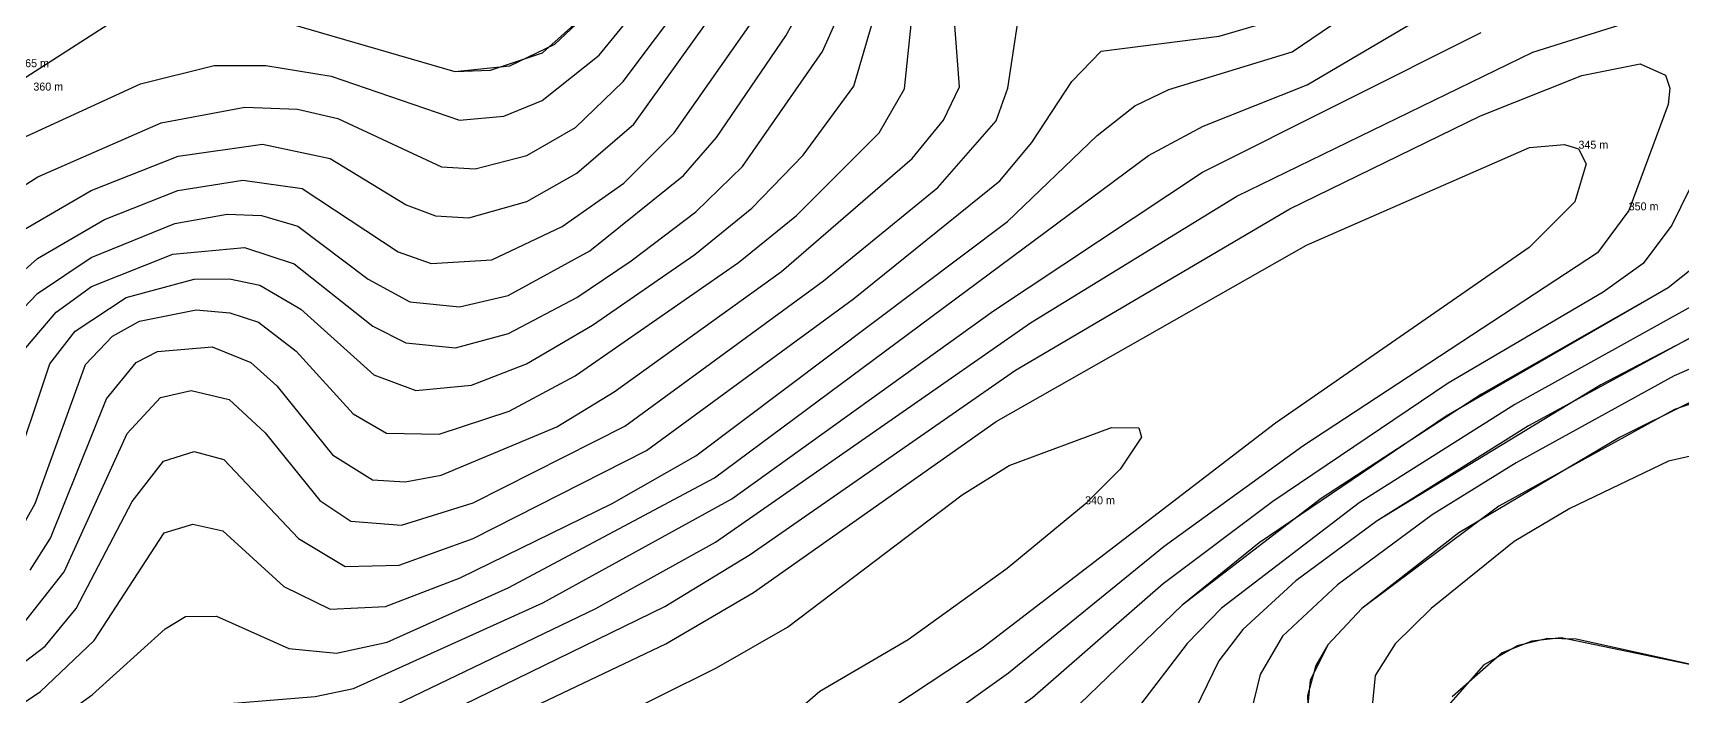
# Model space of a CAD drawing. Extents: x 104.513 to 104.5295, y 28.4567 to 28.4663.
# Drawn here: x 104.516155 to 104.520084, y 28.461218 to 28.462799 of the extents above; entities that cross this region are included whole.
import ezdxf

# ---------------------------------------------------------------- set-up
doc = ezdxf.new("R2010")
doc.units = 0
doc.header["$MEASUREMENT"] = 0
for name, color, linetype in [('Contour_Line_Intermediate', 7, 'Continuous'), ('Contour_Line_Major', 7, 'Continuous'), ('Contour_Line_Minor', 7, 'Continuous'), ('FeatureAttribs', 7, 'Continuous'), ('Iso-height_Area', 7, 'Continuous')]:
    doc.layers.add(name, color=color, linetype=linetype)

# ---------------------------------------------------------------- blocks, each defined once
blk = doc.blocks.new('FEATURE')

msp = doc.modelspace()

# ---------------------------------------------------------------- linework, layer by layer
at = {"layer": 'Contour_Line_Intermediate', "color": 36, "true_color": 0x804000}
for points in [[(104.5160096, 28.462494, 425), (104.5164115, 28.4626783, 425), (104.5165869, 28.4627215, 425), (104.5167097, 28.4627214, 425), (104.516866, 28.4626961, 425), (104.5171718, 28.462591, 425), (104.517277, 28.4626013, 425), (104.5173681, 28.4626384, 425), (104.517504, 28.4627467, 425), (104.5177584, 28.463058, 425)], [(104.5160395, 28.4612276, 375), (104.5161844, 28.4613375, 375), (104.5162578, 28.4614267, 375), (104.5163913, 28.4616825, 375), (104.5164663, 28.4617782, 375), (104.5165395, 28.4618013, 375), (104.5166102, 28.4617827, 375), (104.5167876, 28.4615937, 375), (104.5168993, 28.4615274, 375), (104.5170273, 28.4615305, 375), (104.5172042, 28.461594, 375), (104.5176172, 28.4618036, 375), (104.5181102, 28.462165, 375), (104.5184587, 28.4624469, 375), (104.5185353, 28.4625382, 375), (104.5186304, 28.4626839, 375), (104.5187003, 28.4627559, 375), (104.5189812, 28.4627917, 375), (104.5191088, 28.4628292, 375)], [(104.5204331, 28.4621419, 375), (104.5200652, 28.461982, 375), (104.5196889, 28.4617746, 375), (104.5194885, 28.4616507, 375), (104.5192633, 28.4614836, 375), (104.519132, 28.4613611, 375), (104.519079, 28.4612697, 375), (104.5190571, 28.4611782, 375), (104.5190493, 28.4609661, 375), (104.5190174, 28.4608875, 375), (104.5189878, 28.46086, 375), (104.5189166, 28.4608403, 375), (104.51872, 28.4608658, 375), (104.5186391, 28.4608631, 375), (104.5184938, 28.4608242, 375), (104.5183284, 28.4607412, 375), (104.5177008, 28.4603517, 375), (104.5173681, 28.4602067, 375), (104.5171234, 28.4600841, 375), (104.5166246, 28.4599399, 375), (104.5163277, 28.45979, 375), (104.5161194, 28.4596598, 375)]]:
    msp.add_polyline3d(points, dxfattribs=at)
at = {"layer": 'Contour_Line_Major', "color": 36, "true_color": 0x804000}
for points in [[(104.5161372, 28.4620481, 400), (104.5162104, 28.4621333, 400), (104.5162944, 28.4621944, 400), (104.5164888, 28.4622719, 400), (104.516659, 28.4622879, 400), (104.5167776, 28.4622488, 400), (104.5169653, 28.4621005, 400), (104.5170437, 28.4620602, 400), (104.5171619, 28.4620489, 400), (104.517288, 28.4620825, 400), (104.5174511, 28.4621687, 400), (104.5175807, 28.4622563, 400), (104.5177345, 28.4623732, 400), (104.5178455, 28.4624808, 400), (104.5180359, 28.4627549, 400), (104.5181827, 28.4630833, 400)], [(104.5169573, 28.4610886, 350), (104.5176604, 28.4614315, 350), (104.5178642, 28.4615561, 350), (104.5184961, 28.4619954, 350), (104.5191496, 28.4623802, 350), (104.5196038, 28.462602, 350), (104.5198454, 28.4626979, 350), (104.5199844, 28.4627256, 350), (104.5200443, 28.462699, 350), (104.5200551, 28.4626675, 350), (104.5200511, 28.4626287, 350), (104.5199571, 28.4623763, 350), (104.519883, 28.4622748, 350), (104.5191809, 28.4618143, 350), (104.5188504, 28.4615749, 350), (104.5184793, 28.4612728, 350), (104.5179487, 28.4608935, 350)]]:
    msp.add_polyline3d(points, dxfattribs=at)
at = {"layer": 'Contour_Line_Minor', "color": 36, "true_color": 0x804000}
for points in [[(104.5160475, 28.4623811, 420), (104.5161665, 28.4624563, 420), (104.5164608, 28.4625848, 420), (104.5166603, 28.4626227, 420), (104.5167852, 28.4626174, 420), (104.5168818, 28.4625953, 420), (104.5171284, 28.4624802, 420), (104.5172085, 28.4624752, 420), (104.5173319, 28.4625073, 420), (104.5174478, 28.4625736, 420), (104.5175615, 28.4626835, 420), (104.5180259, 28.4633028, 420)], [(104.5161195, 28.4623223, 415), (104.5162935, 28.4624237, 415), (104.5165009, 28.4625059, 415), (104.5167017, 28.462534, 415), (104.5168631, 28.4625002, 415), (104.5170446, 28.4623899, 415), (104.5171144, 28.4623634, 415), (104.5171939, 28.4623582, 415), (104.5173318, 28.4623973, 415), (104.5174512, 28.4624654, 415), (104.5175868, 28.4625817, 415), (104.5180002, 28.4631606, 415)], [(104.5160841, 28.4620926, 405), (104.5161662, 28.4621785, 405), (104.5162937, 28.4622636, 405), (104.5164932, 28.4623449, 405), (104.5166179, 28.4623669, 405), (104.5166998, 28.4623638, 405), (104.5167862, 28.4623384, 405), (104.516954, 28.4622124, 405), (104.5170529, 28.4621585, 405), (104.5171711, 28.4621465, 405), (104.5172873, 28.4621736, 405), (104.5174818, 28.4622802, 405), (104.5177055, 28.4624595, 405), (104.5177835, 28.46255, 405), (104.5179493, 28.4627922, 405), (104.5181297, 28.4631172, 405)], [(104.5161008, 28.4617273, 395), (104.5161951, 28.4620104, 395), (104.516256, 28.4620885, 395), (104.5163769, 28.4621687, 395), (104.5165395, 28.4622119, 395), (104.5166234, 28.4622132, 395), (104.5166961, 28.462198, 395), (104.5167935, 28.4621409, 395), (104.5169672, 28.4619843, 395), (104.5170676, 28.4619469, 395), (104.5172001, 28.4619593, 395), (104.5173309, 28.4620103, 395), (104.5174884, 28.4621026, 395), (104.5177322, 28.4622712, 395), (104.5178676, 28.4623817, 395), (104.5179902, 28.4625079, 395), (104.5181113, 28.4626722, 395), (104.5181965, 28.4629664, 395)], [(104.5155473, 28.4608102, 370), (104.5161729, 28.4612291, 370), (104.5163007, 28.4613504, 370), (104.5164681, 28.4616078, 370), (104.5165358, 28.4616285, 370), (104.5166078, 28.461612, 370), (104.5167531, 28.4614795, 370), (104.5168635, 28.4614254, 370), (104.5169955, 28.4614322, 370), (104.5171729, 28.4614999, 370), (104.5175351, 28.4616771, 370), (104.5177347, 28.4617912, 370), (104.5184773, 28.46235, 370), (104.5186904, 28.4625552, 370), (104.5187801, 28.4626252, 370), (104.5188617, 28.4626642, 370), (104.5191555, 28.4627546, 370), (104.519394, 28.4629175, 370)], [(104.5160362, 28.4621466, 410), (104.5161658, 28.4622612, 410), (104.5163253, 28.4623548, 410), (104.5165007, 28.4624233, 410), (104.5166554, 28.4624485, 410), (104.5167964, 28.4624284, 410), (104.5170252, 28.4622772, 410), (104.5171042, 28.4622494, 410), (104.5172485, 28.4622583, 410), (104.5174159, 28.4623375, 410), (104.5175631, 28.4624412, 410), (104.5176828, 28.462561, 410), (104.5179302, 28.4629138, 410)], [(104.5161109, 28.4615892, 390), (104.5161607, 28.4616773, 390), (104.5162803, 28.4620086, 390), (104.5163445, 28.4620761, 390), (104.5164093, 28.4621118, 390), (104.5165438, 28.4621391, 390), (104.5166243, 28.4621323, 390), (104.5166922, 28.4621098, 390), (104.516782, 28.4620407, 390), (104.5169181, 28.4618909, 390), (104.5169973, 28.4618447, 390), (104.5171231, 28.4618429, 390), (104.5172896, 28.4618972, 390), (104.5174473, 28.4619816, 390), (104.5178364, 28.4622521, 390), (104.5179746, 28.4623643, 390), (104.5181711, 28.4625614, 390), (104.518232, 28.4626658, 390), (104.5182545, 28.4628884, 390)], [(104.51658, 28.4628761, 430), (104.51716, 28.4627077, 430), (104.517245, 28.4627107, 430), (104.5173692, 28.4627523, 430), (104.5175262, 28.4628937, 430)], [(104.5129824, 28.4588866, 355), (104.5130657, 28.4589158, 355), (104.5131582, 28.4589767, 355), (104.5136131, 28.4593554, 355), (104.5138731, 28.4596645, 355), (104.5140374, 28.459937, 355), (104.5141402, 28.4600351, 355), (104.5142188, 28.4600556, 355), (104.5143015, 28.4600519, 355), (104.5145624, 28.4600007, 355), (104.5147198, 28.4600296, 355), (104.5149673, 28.4601823, 355), (104.5152946, 28.460413, 355), (104.5162114, 28.460941, 355), (104.5164534, 28.461048, 355), (104.5169577, 28.461168, 355), (104.5174961, 28.461427, 355), (104.5177815, 28.4615852, 355), (104.518532, 28.4621082, 355), (104.5190234, 28.4624103, 355), (104.5197287, 28.4627532, 355), (104.5199463, 28.4628222, 355), (104.520178, 28.4628602, 355)], [(104.5129824, 28.4619912, 430), (104.5133142, 28.461888, 430), (104.5133956, 28.461844, 430), (104.513629, 28.4616661, 430), (104.5138948, 28.461562, 430), (104.5139681, 28.4615047, 430), (104.5140545, 28.4613779, 430), (104.5141259, 28.4613392, 430), (104.5141999, 28.4613352, 430), (104.5143347, 28.4613555, 430), (104.514883, 28.4615388, 430), (104.5150052, 28.4616061, 430), (104.5152254, 28.4617938, 430), (104.5154327, 28.4619219, 430), (104.5155224, 28.4619995, 430), (104.5156969, 28.4622286, 430), (104.5157196, 28.4622856, 430), (104.5157276, 28.4624143, 430), (104.51575, 28.4625084, 430), (104.5158232, 28.4625853, 430), (104.516127, 28.4626867, 430), (104.5163781, 28.4628484, 430)], [(104.516128, 28.4611003, 365), (104.5162966, 28.461221, 365), (104.5164699, 28.4613789, 365), (104.5165185, 28.4614077, 365), (104.5165924, 28.4614089, 365), (104.5167649, 28.461332, 365), (104.5168786, 28.4613208, 365), (104.5169989, 28.4613471, 365), (104.5172876, 28.4614765, 365), (104.5177789, 28.4617389, 365), (104.518813, 28.4625068, 365), (104.5189433, 28.4625774, 365), (104.5191907, 28.4626754, 365), (104.5195191, 28.4628689, 365)], [(104.5161296, 28.461387, 380), (104.5162297, 28.4615144, 380), (104.5163794, 28.4618446, 380), (104.5164588, 28.4619298, 380), (104.5165324, 28.4619468, 380), (104.5166228, 28.4619255, 380), (104.5167085, 28.4618459, 380), (104.5168386, 28.4616845, 380), (104.5169129, 28.4616351, 380), (104.5170334, 28.4616257, 380), (104.5172041, 28.4616789, 380), (104.5175656, 28.461862, 380), (104.518039, 28.4622086, 380), (104.5183107, 28.4624305, 380), (104.5184498, 28.4625898, 380), (104.5184781, 28.4626674, 380), (104.5185047, 28.4628469, 380)], [(104.5161487, 28.4615185, 385), (104.5161971, 28.4615947, 385), (104.5163306, 28.4619271, 385), (104.5164014, 28.4620138, 385), (104.5164522, 28.4620398, 385), (104.5165824, 28.4620508, 385), (104.5166746, 28.4620138, 385), (104.5167366, 28.461958, 385), (104.5168688, 28.4617938, 385), (104.5169638, 28.4617337, 385), (104.5170421, 28.4617288, 385), (104.5171281, 28.4617453, 385), (104.517403, 28.4618599, 385), (104.51754, 28.4619435, 385), (104.5179386, 28.4622309, 385), (104.51825, 28.4624996, 385), (104.5183242, 28.4625913, 385), (104.5183628, 28.4626708, 385), (104.5183488, 28.4628485, 385)], [(104.5156312, 28.4606855, 360), (104.5162936, 28.4611003, 360), (104.5165359, 28.4611934, 360), (104.5168273, 28.4612172, 360), (104.5169188, 28.4612365, 360), (104.5173696, 28.4614407, 360), (104.51782, 28.4616882, 360), (104.5184438, 28.4621368, 360), (104.5189418, 28.4624671, 360), (104.5196057, 28.4628001, 360)], [(104.5153851, 28.4602912, 345), (104.5162935, 28.4607715, 345), (104.5165348, 28.4608761, 345), (104.5169574, 28.4610063, 345), (104.5176633, 28.4613426, 345), (104.5178717, 28.4614655, 345), (104.5184503, 28.4618732, 345), (104.5191893, 28.4622937, 345), (104.5197204, 28.4625261, 345), (104.5198042, 28.4625331, 345), (104.5198374, 28.4625233, 345), (104.519856, 28.4624873, 345), (104.519829, 28.4623967, 345), (104.5197198, 28.4622877, 345), (104.5191154, 28.4618688, 345), (104.5184165, 28.4613326, 345), (104.5181195, 28.4611365, 345), (104.5178369, 28.4609154, 345), (104.5174523, 28.4606835, 345), (104.5169557, 28.4604394, 345), (104.5162948, 28.4601791, 345), (104.5160477, 28.4600574, 345)], [(104.5201664, 28.462558, 355), (104.52006, 28.4623412, 355), (104.5199916, 28.4622495, 355), (104.5198959, 28.462181, 355), (104.5195268, 28.4619647, 355), (104.519109, 28.4616825, 355), (104.5188482, 28.4614858, 355), (104.5185369, 28.4612137, 355), (104.518035, 28.4608635, 355), (104.5176549, 28.4606345, 355), (104.517326, 28.4604711, 355), (104.5162489, 28.4600249, 355), (104.5157485, 28.4597213, 355)], [(104.5201401, 28.4622623, 360), (104.5200511, 28.4621916, 360), (104.5195224, 28.461886, 360), (104.5190769, 28.4615835, 360), (104.5188928, 28.4614351, 360), (104.5186046, 28.4611572, 360), (104.5178656, 28.460682, 360), (104.5176186, 28.4605408, 360), (104.5173298, 28.4604035, 360), (104.5163762, 28.4600229, 360), (104.5159635, 28.4597831, 360)], [(104.520466, 28.4622695, 370), (104.5197186, 28.4618627, 370), (104.5193574, 28.4616359, 370), (104.5191637, 28.4614928, 370), (104.5190378, 28.4613766, 370), (104.5189809, 28.4613021, 370), (104.5188817, 28.4610995, 370), (104.5188167, 28.4610278, 370), (104.5184467, 28.4608838, 370), (104.5177829, 28.4604783, 370), (104.5176174, 28.4603896, 370), (104.5170782, 28.4601506, 370), (104.516539, 28.4599668, 370), (104.5162917, 28.45984, 370), (104.5160144, 28.4596673, 370)], [(104.520148, 28.4621698, 365), (104.5196855, 28.4619133, 365), (104.5193145, 28.4616792, 365), (104.5189872, 28.461428, 365), (104.5189047, 28.4613433, 365), (104.5187839, 28.461185, 365), (104.5186939, 28.4611003, 365), (104.5184013, 28.4609405, 365), (104.5177866, 28.4605581, 365), (104.5173364, 28.4603369, 365), (104.5164161, 28.4599753, 365), (104.5162116, 28.4598639, 365), (104.5158792, 28.4596507, 365)], [(104.5202686, 28.4619715, 380), (104.5200658, 28.4619015, 380), (104.5196476, 28.461671, 380), (104.5193211, 28.4614267, 380), (104.5192401, 28.4613401, 380), (104.5191978, 28.4612554, 380), (104.5191902, 28.4611727, 380)], [(104.5157564, 28.4603971, 340), (104.5163755, 28.460704, 340), (104.5165758, 28.4607896, 340), (104.5169599, 28.4609119, 340), (104.5173718, 28.4610806, 340), (104.517784, 28.4612853, 340), (104.517953, 28.4613829, 340), (104.5183693, 28.4616982, 340), (104.5184808, 28.4617679, 340), (104.5187252, 28.4618584, 340), (104.5187899, 28.4618577, 340), (104.5187963, 28.4618358, 340), (104.5187456, 28.4617592, 340), (104.518662, 28.4616755, 340), (104.5184765, 28.4615221, 340), (104.5182407, 28.461352, 340), (104.5180297, 28.4612288, 340), (104.5177822, 28.4610151, 340), (104.5174986, 28.4608196, 340), (104.5173233, 28.4607158, 340), (104.5168275, 28.4604666, 340), (104.5162091, 28.4602154, 340), (104.5157947, 28.4600074, 340)], [(104.5201882, 28.4618093, 385), (104.5200516, 28.4617784, 385), (104.5198168, 28.4616654, 385), (104.5196842, 28.4615864, 385), (104.5194862, 28.4614271, 385), (104.5194003, 28.4613429, 385), (104.5193526, 28.4612669, 385), (104.5193201, 28.4609363, 385)], [(104.520174, 28.4612788, 390), (104.5197958, 28.461357, 390), (104.5197265, 28.4613489, 390), (104.5196558, 28.461321, 390), (104.5195366, 28.4612167, 390)]]:
    msp.add_polyline3d(points, dxfattribs=at)
at = {"layer": 'Iso-height_Area', "color": 40, "true_color": 0xfece00}
msp.add_polyline3d([(104.5160475, 28.4623811, 420), (104.5161665, 28.4624563, 420), (104.5164608, 28.4625848, 420), (104.5166603, 28.4626227, 420), (104.5167852, 28.4626174, 420), (104.5168818, 28.4625953, 420), (104.5171284, 28.4624802, 420), (104.5172085, 28.4624752, 420), (104.5173319, 28.4625073, 420), (104.5174478, 28.4625736, 420), (104.5175615, 28.4626835, 420), (104.5180259, 28.4633028, 420)], dxfattribs=at)
at = {"layer": 'Iso-height_Area', "color": 40, "true_color": 0xfedc00}
msp.add_polyline3d([(104.5161195, 28.4623223, 415), (104.5162935, 28.4624237, 415), (104.5165009, 28.4625059, 415), (104.5167017, 28.462534, 415), (104.5168631, 28.4625002, 415), (104.5170446, 28.4623899, 415), (104.5171144, 28.4623634, 415), (104.5171939, 28.4623582, 415), (104.5173318, 28.4623973, 415), (104.5174512, 28.4624654, 415), (104.5175868, 28.4625817, 415), (104.5180002, 28.4631606, 415)], dxfattribs=at)
at = {"layer": 'Iso-height_Area', "color": 2, "true_color": 0xfef800}
msp.add_polyline3d([(104.5160841, 28.4620926, 405), (104.5161662, 28.4621785, 405), (104.5162937, 28.4622636, 405), (104.5164932, 28.4623449, 405), (104.5166179, 28.4623669, 405), (104.5166998, 28.4623638, 405), (104.5167862, 28.4623384, 405), (104.516954, 28.4622124, 405), (104.5170529, 28.4621585, 405), (104.5171711, 28.4621465, 405), (104.5172873, 28.4621736, 405), (104.5174818, 28.4622802, 405), (104.5177055, 28.4624595, 405), (104.5177835, 28.46255, 405), (104.5179493, 28.4627922, 405), (104.5181297, 28.4631172, 405)], dxfattribs=at)
at = {"layer": 'Iso-height_Area', "color": 2, "true_color": 0xeffe00}
msp.add_polyline3d([(104.5161372, 28.4620481, 400), (104.5162104, 28.4621333, 400), (104.5162944, 28.4621944, 400), (104.5164888, 28.4622719, 400), (104.516659, 28.4622879, 400), (104.5167776, 28.4622488, 400), (104.5169653, 28.4621005, 400), (104.5170437, 28.4620602, 400), (104.5171619, 28.4620489, 400), (104.517288, 28.4620825, 400), (104.5174511, 28.4621687, 400), (104.5175807, 28.4622563, 400), (104.5177345, 28.4623732, 400), (104.5178455, 28.4624808, 400), (104.5180359, 28.4627549, 400), (104.5181827, 28.4630833, 400)], dxfattribs=at)
at = {"layer": 'Iso-height_Area', "color": 40, "true_color": 0xfec000}
msp.add_polyline3d([(104.5160096, 28.462494, 425), (104.5164115, 28.4626783, 425), (104.5165869, 28.4627215, 425), (104.5167097, 28.4627214, 425), (104.516866, 28.4626961, 425), (104.5171718, 28.462591, 425), (104.517277, 28.4626013, 425), (104.5173681, 28.4626384, 425), (104.517504, 28.4627467, 425), (104.5177584, 28.463058, 425)], dxfattribs=at)
at = {"layer": 'Iso-height_Area', "color": 60, "true_color": 0xd3fe00}
msp.add_polyline3d([(104.5161008, 28.4617273, 395), (104.5161951, 28.4620104, 395), (104.516256, 28.4620885, 395), (104.5163769, 28.4621687, 395), (104.5165395, 28.4622119, 395), (104.5166234, 28.4622132, 395), (104.5166961, 28.462198, 395), (104.5167935, 28.4621409, 395), (104.5169672, 28.4619843, 395), (104.5170676, 28.4619469, 395), (104.5172001, 28.4619593, 395), (104.5173309, 28.4620103, 395), (104.5174884, 28.4621026, 395), (104.5177322, 28.4622712, 395), (104.5178676, 28.4623817, 395), (104.5179902, 28.4625079, 395), (104.5181113, 28.4626722, 395), (104.5181965, 28.4629664, 395)], dxfattribs=at)
at = {"layer": 'Iso-height_Area', "color": 80, "true_color": 0x46fe00}
for points in [[(104.5155473, 28.4608102, 370), (104.5161729, 28.4612291, 370), (104.5163007, 28.4613504, 370), (104.5164681, 28.4616078, 370), (104.5165358, 28.4616285, 370), (104.5166078, 28.461612, 370), (104.5167531, 28.4614795, 370), (104.5168635, 28.4614254, 370), (104.5169955, 28.4614322, 370), (104.5171729, 28.4614999, 370), (104.5175351, 28.4616771, 370), (104.5177347, 28.4617912, 370), (104.5184773, 28.46235, 370), (104.5186904, 28.4625552, 370), (104.5187801, 28.4626252, 370), (104.5188617, 28.4626642, 370), (104.5191555, 28.4627546, 370), (104.519394, 28.4629175, 370)], [(104.5207281, 28.4623982, 370), (104.5198909, 28.4619601, 370), (104.5193574, 28.4616359, 370), (104.5191637, 28.4614928, 370), (104.5190378, 28.4613766, 370), (104.5189809, 28.4613021, 370), (104.5188817, 28.4610995, 370), (104.5188167, 28.4610278, 370), (104.5184467, 28.4608838, 370), (104.5177829, 28.4604783, 370), (104.5176174, 28.4603896, 370), (104.5170782, 28.4601506, 370), (104.516539, 28.4599668, 370), (104.5162917, 28.45984, 370), (104.5160144, 28.4596673, 370)]]:
    msp.add_polyline3d(points, dxfattribs=at)
at = {"layer": 'Iso-height_Area', "color": 2, "true_color": 0xfeea00}
msp.add_polyline3d([(104.5160362, 28.4621466, 410), (104.5161658, 28.4622612, 410), (104.5163253, 28.4623548, 410), (104.5165007, 28.4624233, 410), (104.5166554, 28.4624485, 410), (104.5167964, 28.4624284, 410), (104.5170252, 28.4622772, 410), (104.5171042, 28.4622494, 410), (104.5172485, 28.4622583, 410), (104.5174159, 28.4623375, 410), (104.5175631, 28.4624412, 410), (104.5176828, 28.462561, 410), (104.5179302, 28.4629138, 410)], dxfattribs=at)
at = {"layer": 'Iso-height_Area', "color": 60, "true_color": 0xb7fe00}
for points in [[(104.5161109, 28.4615892, 390), (104.5161607, 28.4616773, 390), (104.5162803, 28.4620086, 390), (104.5163445, 28.4620761, 390), (104.5164093, 28.4621118, 390), (104.5165438, 28.4621391, 390), (104.5166243, 28.4621323, 390), (104.5166922, 28.4621098, 390), (104.516782, 28.4620407, 390), (104.5169181, 28.4618909, 390), (104.5169973, 28.4618447, 390), (104.5171231, 28.4618429, 390), (104.5172896, 28.4618972, 390), (104.5174473, 28.4619816, 390), (104.5178364, 28.4622521, 390), (104.5179746, 28.4623643, 390), (104.5181711, 28.4625614, 390), (104.518232, 28.4626658, 390), (104.5182545, 28.4628884, 390)], [(104.520174, 28.4612788, 390), (104.5198318, 28.4613541, 390), (104.5197635, 28.4613559, 390), (104.5196913, 28.4613379, 390), (104.5196107, 28.4612921, 390), (104.5195166, 28.4611837, 390)]]:
    msp.add_polyline3d(points, dxfattribs=at)
at = {"layer": 'Iso-height_Area', "color": 40, "true_color": 0xfeb200}
for points in [[(104.51658, 28.4628761, 430), (104.51716, 28.4627077, 430), (104.5172917, 28.4627207, 430), (104.5173989, 28.4627727, 430), (104.5175262, 28.4628937, 430)], [(104.516127, 28.4626867, 430), (104.5163781, 28.4628484, 430)]]:
    msp.add_polyline3d(points, dxfattribs=at)
at = {"layer": 'Iso-height_Area', "color": 80, "true_color": 0x2afe00}
for points in [[(104.516128, 28.4611003, 365), (104.5162966, 28.461221, 365), (104.5164699, 28.4613789, 365), (104.5165185, 28.4614077, 365), (104.5165924, 28.4614089, 365), (104.5167649, 28.461332, 365), (104.5168786, 28.4613208, 365), (104.5169989, 28.4613471, 365), (104.5172876, 28.4614765, 365), (104.5177789, 28.4617389, 365), (104.518813, 28.4625068, 365), (104.5189433, 28.4625774, 365), (104.5191907, 28.4626754, 365), (104.5195191, 28.4628689, 365)], [(104.520148, 28.4621698, 365), (104.5196855, 28.4619133, 365), (104.5193145, 28.4616792, 365), (104.5189872, 28.461428, 365), (104.5189047, 28.4613433, 365), (104.5187839, 28.461185, 365), (104.5186939, 28.4611003, 365), (104.5184013, 28.4609405, 365), (104.5177866, 28.4605581, 365), (104.5173364, 28.4603369, 365), (104.5164161, 28.4599753, 365), (104.5162116, 28.4598639, 365), (104.5158792, 28.4596507, 365)]]:
    msp.add_polyline3d(points, dxfattribs=at)
at = {"layer": 'Iso-height_Area', "color": 70, "true_color": 0x7efe00}
for points in [[(104.5161296, 28.461387, 380), (104.5162297, 28.4615144, 380), (104.5163794, 28.4618446, 380), (104.5164588, 28.4619298, 380), (104.5165324, 28.4619468, 380), (104.5166228, 28.4619255, 380), (104.5167085, 28.4618459, 380), (104.5168386, 28.4616845, 380), (104.5169129, 28.4616351, 380), (104.5170334, 28.4616257, 380), (104.5172041, 28.4616789, 380), (104.5175656, 28.461862, 380), (104.518039, 28.4622086, 380), (104.5183107, 28.4624305, 380), (104.5184498, 28.4625898, 380), (104.5184781, 28.4626674, 380), (104.5185047, 28.4628469, 380)], [(104.5201025, 28.4619182, 380), (104.519935, 28.4618349, 380), (104.5195527, 28.4616077, 380), (104.5193211, 28.4614267, 380), (104.5192401, 28.4613401, 380), (104.5192114, 28.4612908, 380), (104.5191916, 28.4612185, 380), (104.5192023, 28.4609592, 380)]]:
    msp.add_polyline3d(points, dxfattribs=at)
at = {"layer": 'Iso-height_Area', "color": 70, "true_color": 0x9bfe00}
for points in [[(104.5161487, 28.4615185, 385), (104.5161971, 28.4615947, 385), (104.5163306, 28.4619271, 385), (104.5164014, 28.4620138, 385), (104.5164522, 28.4620398, 385), (104.5165824, 28.4620508, 385), (104.5166746, 28.4620138, 385), (104.5167366, 28.461958, 385), (104.5168688, 28.4617938, 385), (104.5169638, 28.4617337, 385), (104.5170421, 28.4617288, 385), (104.5171281, 28.4617453, 385), (104.517403, 28.4618599, 385), (104.51754, 28.4619435, 385), (104.5179386, 28.4622309, 385), (104.51825, 28.4624996, 385), (104.5183242, 28.4625913, 385), (104.5183628, 28.4626708, 385), (104.5183488, 28.4628485, 385)], [(104.5201882, 28.4618093, 385), (104.5200516, 28.4617784, 385), (104.5198168, 28.4616654, 385), (104.5196842, 28.4615864, 385), (104.5194862, 28.4614271, 385), (104.5194003, 28.4613429, 385), (104.5193526, 28.4612669, 385), (104.5193201, 28.4609363, 385)]]:
    msp.add_polyline3d(points, dxfattribs=at)
at = {"layer": 'Iso-height_Area', "color": 3, "true_color": 0x00fe18}
for points in [[(104.5152946, 28.460413, 355), (104.5162114, 28.460941, 355), (104.5164534, 28.461048, 355), (104.5169577, 28.461168, 355), (104.5174961, 28.461427, 355), (104.5177815, 28.4615852, 355), (104.518532, 28.4621082, 355), (104.5190234, 28.4624103, 355), (104.5197287, 28.4627532, 355), (104.5199463, 28.4628222, 355)], [(104.5201664, 28.462558, 355), (104.52006, 28.4623412, 355), (104.5199916, 28.4622495, 355), (104.5198959, 28.462181, 355), (104.5195268, 28.4619647, 355), (104.519109, 28.4616825, 355), (104.5188482, 28.4614858, 355), (104.5185369, 28.4612137, 355), (104.518035, 28.4608635, 355), (104.5176549, 28.4606345, 355), (104.517326, 28.4604711, 355), (104.5162489, 28.4600249, 355), (104.5157485, 28.4597213, 355)]]:
    msp.add_polyline3d(points, dxfattribs=at)
at = {"layer": 'Iso-height_Area', "color": 70, "true_color": 0x62fe00}
for points in [[(104.5160395, 28.4612276, 375), (104.5161844, 28.4613375, 375), (104.5162578, 28.4614267, 375), (104.5163913, 28.4616825, 375), (104.5164663, 28.4617782, 375), (104.5165395, 28.4618013, 375), (104.5166102, 28.4617827, 375), (104.5167876, 28.4615937, 375), (104.5168993, 28.4615274, 375), (104.5170273, 28.4615305, 375), (104.5172042, 28.461594, 375), (104.5176172, 28.4618036, 375), (104.5181102, 28.462165, 375), (104.5184587, 28.4624469, 375), (104.5185353, 28.4625382, 375), (104.5186304, 28.4626839, 375), (104.5187003, 28.4627559, 375), (104.5189812, 28.4627917, 375), (104.5191088, 28.4628292, 375)], [(104.5204331, 28.4621419, 375), (104.5200652, 28.461982, 375), (104.5196889, 28.4617746, 375), (104.5194885, 28.4616507, 375), (104.5192633, 28.4614836, 375), (104.519132, 28.4613611, 375), (104.519079, 28.4612697, 375), (104.5190571, 28.4611782, 375), (104.5190493, 28.4609661, 375), (104.5190174, 28.4608875, 375), (104.5189878, 28.46086, 375), (104.5189166, 28.4608403, 375), (104.51872, 28.4608658, 375), (104.5186391, 28.4608631, 375), (104.5184938, 28.4608242, 375), (104.5183284, 28.4607412, 375), (104.5177008, 28.4603517, 375), (104.5173681, 28.4602067, 375), (104.5171234, 28.4600841, 375), (104.5166246, 28.4599399, 375), (104.5163277, 28.45979, 375), (104.5161194, 28.4596598, 375)]]:
    msp.add_polyline3d(points, dxfattribs=at)
at = {"layer": 'Iso-height_Area', "color": 3, "true_color": 0x0efe00}
for points in [[(104.5156312, 28.4606855, 360), (104.5162936, 28.4611003, 360), (104.5165359, 28.4611934, 360), (104.5168273, 28.4612172, 360), (104.5169188, 28.4612365, 360), (104.5173696, 28.4614407, 360), (104.51782, 28.4616882, 360), (104.5184438, 28.4621368, 360), (104.5189418, 28.4624671, 360), (104.5196057, 28.4628001, 360)], [(104.5201401, 28.4622623, 360), (104.5200511, 28.4621916, 360), (104.5196061, 28.4619378, 360), (104.5192241, 28.4616891, 360), (104.5188928, 28.4614351, 360), (104.5186046, 28.4611572, 360), (104.5178656, 28.460682, 360), (104.5176186, 28.4605408, 360), (104.5173298, 28.4604035, 360), (104.5163762, 28.4600229, 360), (104.5159635, 28.4597831, 360)]]:
    msp.add_polyline3d(points, dxfattribs=at)
at = {"layer": 'Iso-height_Area', "color": 100, "true_color": 0x00fe50}
msp.add_polyline3d([(104.5169573, 28.4610886, 350), (104.5176604, 28.4614315, 350), (104.5178642, 28.4615561, 350), (104.5184961, 28.4619954, 350), (104.5191496, 28.4623802, 350), (104.5196038, 28.462602, 350), (104.5198454, 28.4626979, 350), (104.5199844, 28.4627256, 350), (104.5200443, 28.462699, 350), (104.5200551, 28.4626675, 350), (104.5200511, 28.4626287, 350), (104.5199571, 28.4623763, 350), (104.519883, 28.4622748, 350), (104.5191809, 28.4618143, 350), (104.5188504, 28.4615749, 350), (104.5184793, 28.4612728, 350), (104.5179487, 28.4608935, 350)], dxfattribs=at)
at = {"layer": 'Iso-height_Area', "color": 110, "true_color": 0x00fe88}
msp.add_polyline3d([(104.5153851, 28.4602912, 345), (104.5162935, 28.4607715, 345), (104.5165348, 28.4608761, 345), (104.5169574, 28.4610063, 345), (104.5176633, 28.4613426, 345), (104.5178717, 28.4614655, 345), (104.5184503, 28.4618732, 345), (104.5191893, 28.4622937, 345), (104.5197204, 28.4625261, 345), (104.5198042, 28.4625331, 345), (104.5198374, 28.4625233, 345), (104.519856, 28.4624873, 345), (104.519829, 28.4623967, 345), (104.5197198, 28.4622877, 345), (104.5191154, 28.4618688, 345), (104.5184165, 28.4613326, 345), (104.5181195, 28.4611365, 345), (104.5178369, 28.4609154, 345), (104.5174523, 28.4606835, 345), (104.5169557, 28.4604394, 345), (104.5162948, 28.4601791, 345), (104.5160477, 28.4600574, 345)], dxfattribs=at)
at = {"layer": 'Iso-height_Area', "color": 120, "true_color": 0x00fec0}
msp.add_polyline3d([(104.5157564, 28.4603971, 340), (104.5163755, 28.460704, 340), (104.5165758, 28.4607896, 340), (104.5169599, 28.4609119, 340), (104.5173718, 28.4610806, 340), (104.517784, 28.4612853, 340), (104.517953, 28.4613829, 340), (104.5183693, 28.4616982, 340), (104.5184808, 28.4617679, 340), (104.5187252, 28.4618584, 340), (104.5187899, 28.4618577, 340), (104.5187963, 28.4618358, 340), (104.5187456, 28.4617592, 340), (104.518662, 28.4616755, 340), (104.5184765, 28.4615221, 340), (104.5182407, 28.461352, 340), (104.5180297, 28.4612288, 340), (104.5177822, 28.4610151, 340), (104.5174986, 28.4608196, 340), (104.5173233, 28.4607158, 340), (104.5168275, 28.4604666, 340), (104.5162091, 28.4602154, 340), (104.5157947, 28.4600074, 340)], dxfattribs=at)

# ---------------------------------------------------------------- block references
at = {"layer": 'FeatureAttribs'}
ref = msp.add_blockref('FEATURE', (104.5161224, 28.4627177, 365), dxfattribs=at)
ref.add_attrib('NAME', '365 m', (104.5161224, 28.4627177, 365), dxfattribs={"height": 0.00001907})
ref = msp.add_blockref('FEATURE', (104.5161562, 28.4626619, 360), dxfattribs=at)
ref.add_attrib('NAME', '360 m', (104.5161562, 28.4626619, 360), dxfattribs={"height": 0.00001907})
ref = msp.add_blockref('FEATURE', (104.5198374, 28.4625233, 345), dxfattribs=at)
ref.add_attrib('NAME', '345 m', (104.5198374, 28.4625233, 345), dxfattribs={"height": 0.00001907})
ref = msp.add_blockref('FEATURE', (104.5199571, 28.4623763, 350), dxfattribs=at)
ref.add_attrib('NAME', '350 m', (104.5199571, 28.4623763, 350), dxfattribs={"height": 0.00001907})
ref = msp.add_blockref('FEATURE', (104.518662, 28.4616755, 340), dxfattribs=at)
ref.add_attrib('NAME', '340 m', (104.518662, 28.4616755, 340), dxfattribs={"height": 0.00001907})

doc.saveas('drawing.dxf')
